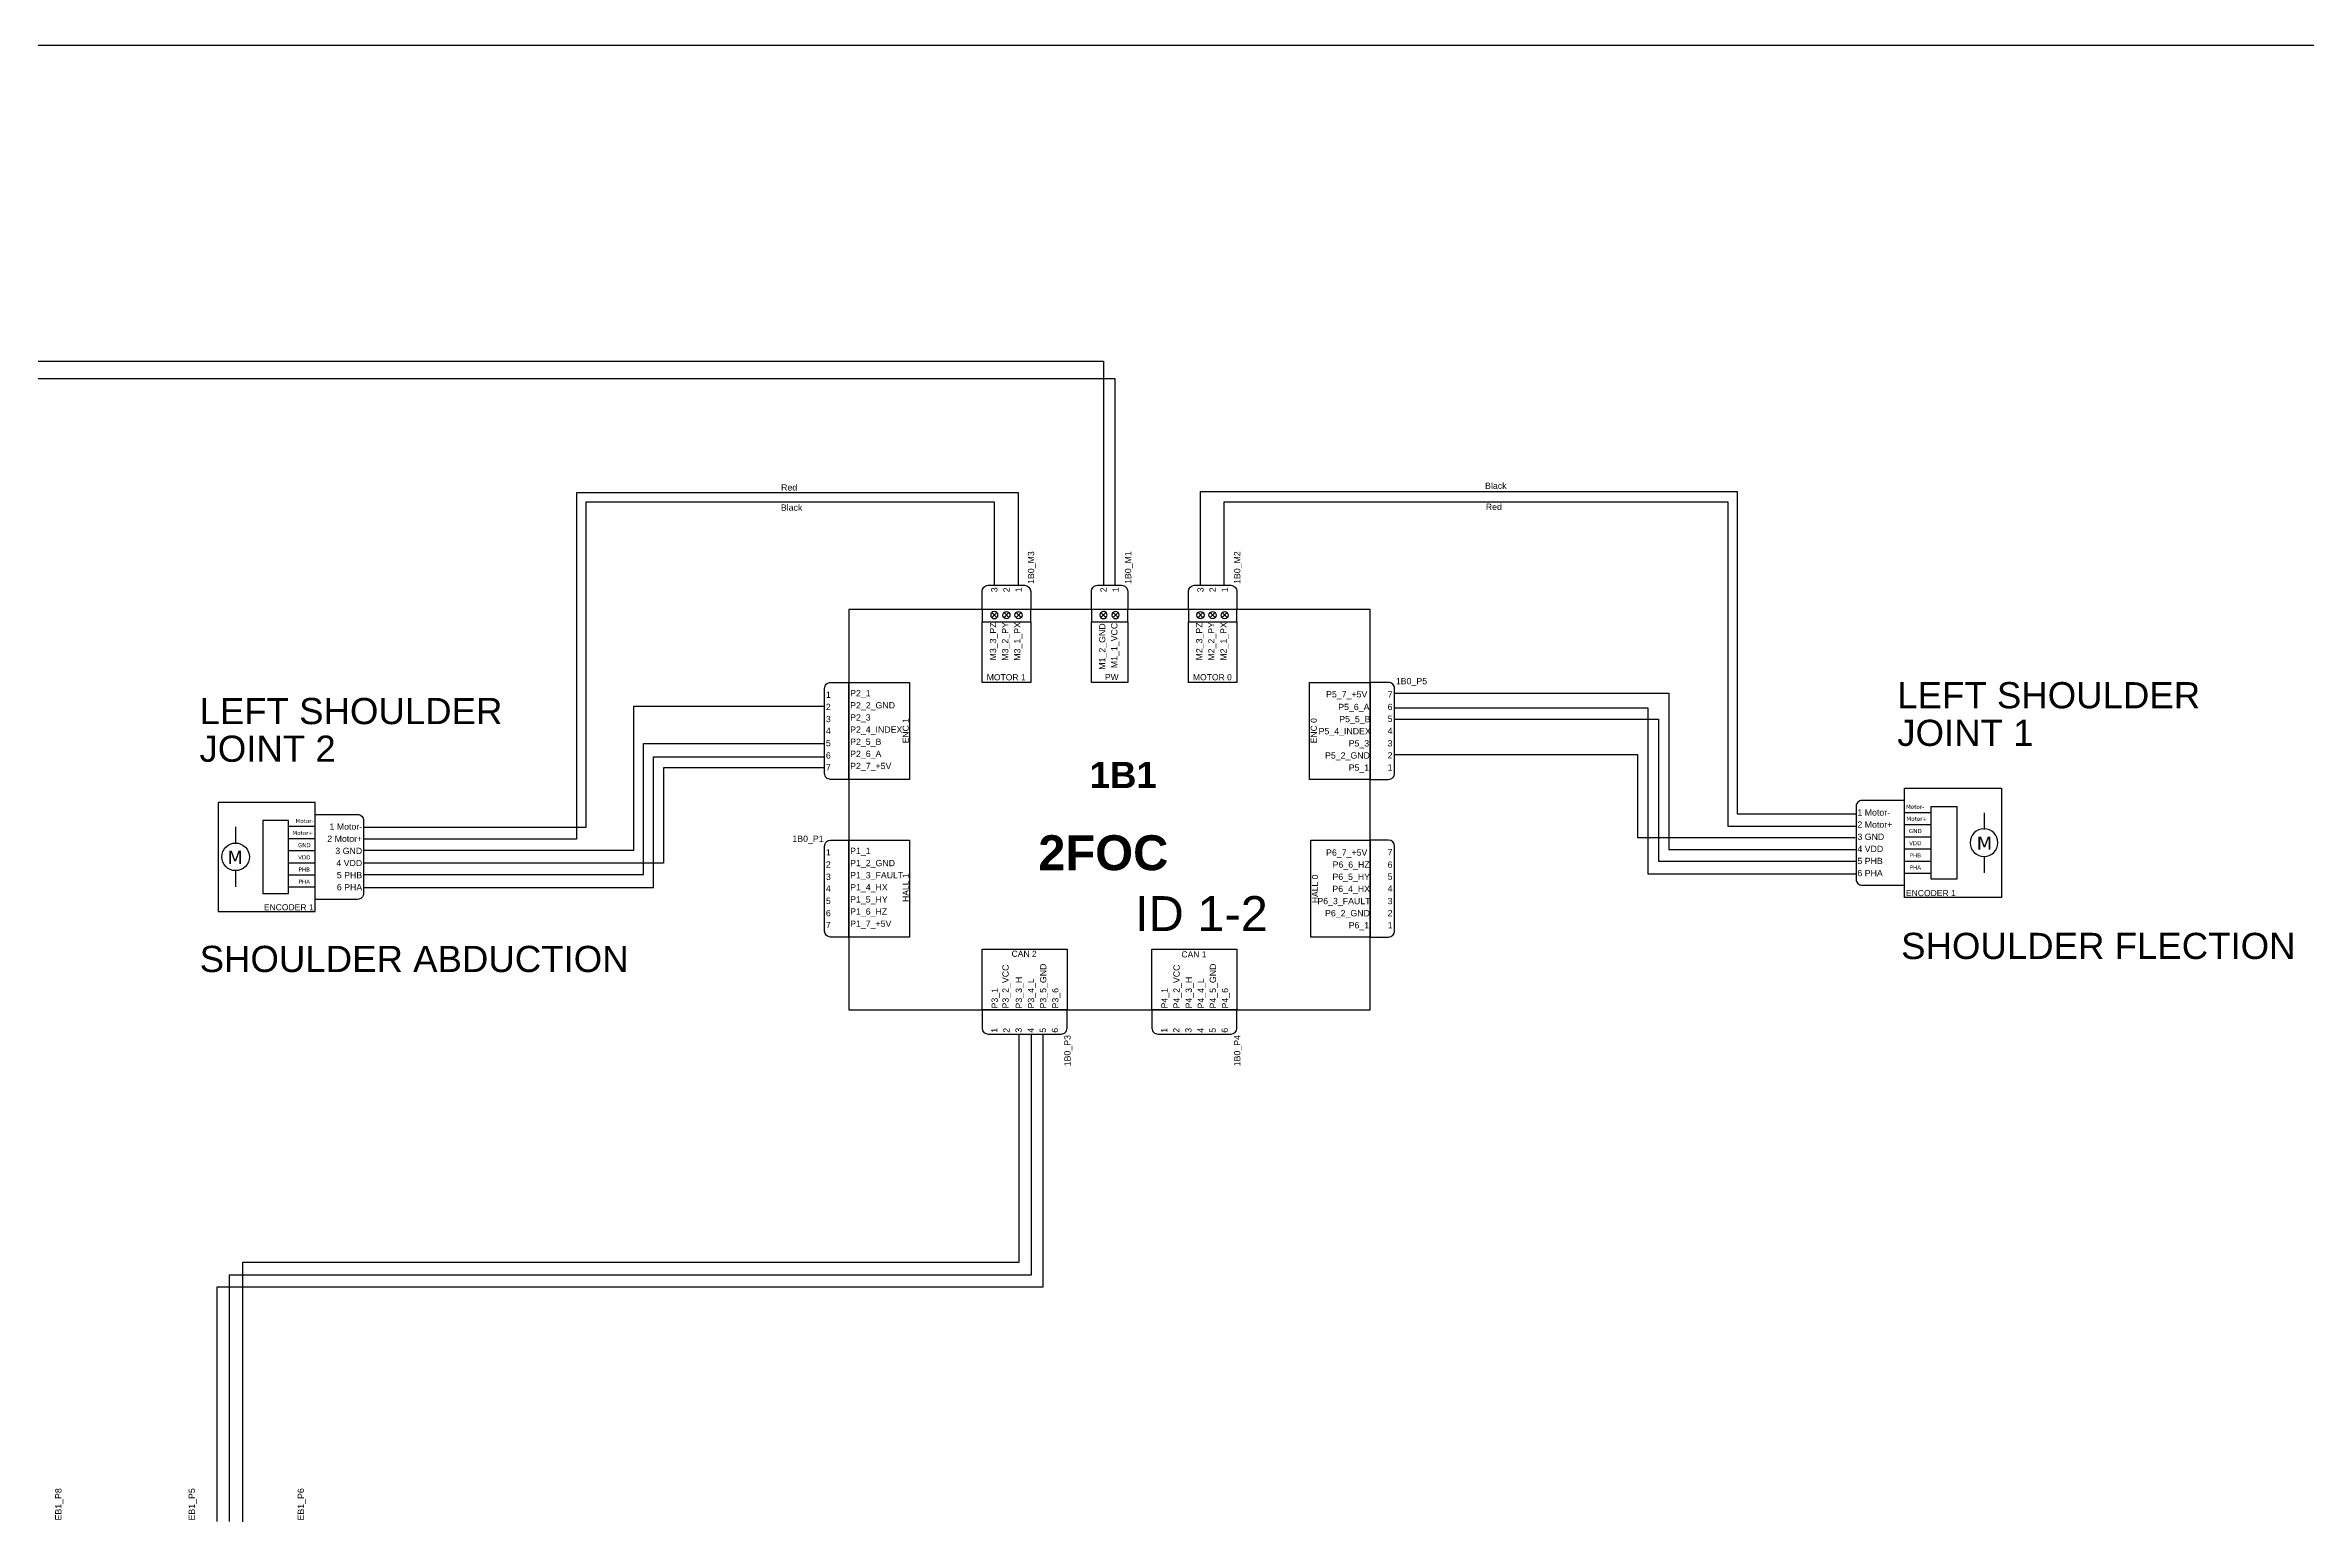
# Model space of a CAD drawing. Header units: millimetres. Extents: x -0.1 to 14.7, y 0.1 to 7.1.
# Drawn here: x 6.07 to 11.79, y 2.64 to 6.37 of the extents above; entities that cross this region are included whole.
import ezdxf

# ---------------------------------------------------------------- set-up
doc = ezdxf.new("R2010")
doc.units = ezdxf.units.MM
doc.layers.add('PDF2_Geometry', color=7, linetype='Continuous', true_color=0x999900)
for name, color, linetype in [('PDF2_Text', 7, 'Continuous'), ('PDF_Geometry', 7, 'Continuous'), ('PDF_Text', 7, 'Continuous'), ('WIRES', 7, 'Continuous')]:
    doc.layers.add(name, color=color, linetype=linetype)
doc.styles.add('PDF Helvetica Bold', font='arialbd.ttf')
doc.styles.add('PDF LucidaSans', font='arial.ttf')
doc.styles.add('PDF Verdana', font='verdana.ttf')

msp = doc.modelspace()

# ---------------------------------------------------------------- linework, layer by layer
at = {"layer": 'PDF2_Geometry', "color": 3, "lineweight": -3}
for points in [[(10.6617, 4.2504), (10.7691, 4.2504), (10.7691, 4.465), (10.6617, 4.465, 0.415922), (10.6465, 4.4497), (10.6465, 4.2657, 0.415918)], [(6.8568, 4.2147), (6.7494, 4.2147), (6.7494, 4.4293), (6.8568, 4.4293, -0.415922), (6.8721, 4.414), (6.8721, 4.2299, -0.415918)]]:
    msp.add_lwpolyline(points, format="xyb", close=True, dxfattribs=at)
at = {"layer": 'PDF2_Geometry', "color": 7, "lineweight": -3}
for points in [[(11.0145, 4.2197), (10.7691, 4.2197), (10.7691, 4.4957), (11.0145, 4.4957)], [(6.504, 4.184), (6.7494, 4.184), (6.7494, 4.4599), (6.504, 4.4599)], [(6.6175, 4.2299), (6.6819, 4.2299), (6.6819, 4.414), (6.6175, 4.414)], [(10.901, 4.2657), (10.8366, 4.2657), (10.8366, 4.4497), (10.901, 4.4497)]]:
    msp.add_lwpolyline(points, close=True, dxfattribs=at)
for points in [[(10.7691, 4.4343), (10.8366, 4.4343)], [(10.9701, 4.4336), (10.9701, 4.3914)], [(6.5484, 4.3979), (6.5484, 4.3556)], [(6.7494, 4.3986), (6.6819, 4.3986)], [(6.7494, 4.368), (6.6819, 4.368)], [(10.7691, 4.4038), (10.8366, 4.4038)], [(10.7691, 4.3731), (10.8366, 4.3731)], [(6.7494, 4.3373), (6.6819, 4.3373)], [(6.7494, 4.3066), (6.6819, 4.3066)], [(10.7691, 4.3424), (10.8366, 4.3424)], [(10.7691, 4.3117), (10.8366, 4.3117)], [(10.9701, 4.324), (10.9701, 4.2818)], [(6.5484, 4.2883), (6.5484, 4.2461)], [(6.7494, 4.2759), (6.6819, 4.2759)], [(6.7494, 4.2452), (6.6819, 4.2452)], [(10.7691, 4.281), (10.8366, 4.281)]]:
    msp.add_lwpolyline(points, dxfattribs=at)
for points in [[(6.5484, 4.2873, -0.414513), (6.5134, 4.3222, -0.413694), (6.5484, 4.3572, -0.41369), (6.5834, 4.3222, -0.414509)], [(10.9701, 4.3231, 0.414513), (11.0051, 4.3579, 0.413694), (10.9701, 4.3929, 0.41369), (10.9351, 4.3579, 0.414509)]]:
    msp.add_lwpolyline(points, format="xyb", close=True, dxfattribs=at)
at = {"layer": 'PDF_Geometry', "color": 8, "lineweight": -3, "true_color": 0x808080}
msp.add_lwpolyline([(0.158, 0.1238), (0.158, 6.3744), (14.6998, 6.3744), (14.6998, 0.1238)], close=True, dxfattribs=at)
at = {"layer": 'PDF_Geometry', "color": 110, "lineweight": -3, "true_color": 0x00ff64}
for points in [[(8.5592, 4.9935), (8.5592, 4.9474), (8.4365, 4.9474), (8.4365, 4.9935, -0.414014), (8.4519, 5.0088), (8.5438, 5.0088, -0.414012)], [(8.8045, 4.9935), (8.8045, 4.9474), (8.7126, 4.9474), (8.7126, 4.9935, -0.415902), (8.7279, 5.0088), (8.7892, 5.0088, -0.415905)], [(9.0806, 4.9935), (9.0806, 4.9474), (8.9579, 4.9474), (8.9579, 4.9935, -0.414011), (8.9733, 5.0088), (9.0652, 5.0088, -0.414016)], [(8.0531, 4.7633), (8.0991, 4.7633), (8.0991, 4.5181), (8.0531, 4.5181, -0.415902), (8.0379, 4.5333), (8.0379, 4.7481, -0.415912)], [(9.464, 4.7633), (9.418, 4.7633), (9.418, 4.5181), (9.464, 4.5181, 0.415897), (9.4793, 4.5333), (9.4793, 4.7481, 0.415908)], [(8.0531, 4.3647), (8.0991, 4.3647), (8.0991, 4.1193), (8.0531, 4.1193, -0.414017), (8.0379, 4.1347), (8.0379, 4.3493, -0.414021)], [(9.464, 4.3647), (9.418, 4.3647), (9.418, 4.1193), (9.464, 4.1193, 0.414012), (9.4793, 4.1347), (9.4793, 4.3493, 0.414016)], [(8.6512, 3.8893), (8.6512, 3.9353), (8.4365, 3.9353), (8.4365, 3.8893, 0.414024), (8.4519, 3.874), (8.6359, 3.874, 0.415913)], [(9.0806, 3.8893), (9.0806, 3.9353), (8.8659, 3.9353), (8.8659, 3.8893, 0.415913), (8.8812, 3.874), (9.0652, 3.874, 0.414027)]]:
    msp.add_lwpolyline(points, format="xyb", close=True, dxfattribs=at)
at = {"layer": 'PDF_Geometry', "lineweight": -3}
for points in [[(9.418, 4.9474), (8.0991, 4.9474), (8.0991, 3.9353), (9.418, 3.9353)], [(8.5592, 4.9474), (8.4365, 4.9474), (8.4365, 4.9167), (8.5592, 4.9167)], [(8.8047, 4.9474), (8.7126, 4.9474), (8.7126, 4.9167), (8.8047, 4.9167)], [(9.0806, 4.9474), (8.9579, 4.9474), (8.9579, 4.9167), (9.0806, 4.9167)], [(8.4365, 4.7633), (8.4365, 4.9167), (8.5592, 4.9167), (8.5592, 4.7633)], [(8.7126, 4.7633), (8.7126, 4.9167), (8.8045, 4.9167), (8.8045, 4.7633)], [(8.9579, 4.7633), (8.9579, 4.9167), (9.0806, 4.9167), (9.0806, 4.7633)], [(8.2526, 4.5181), (8.0991, 4.5181), (8.0991, 4.7633), (8.2526, 4.7633)], [(9.2647, 4.7633), (9.418, 4.7633), (9.418, 4.5181), (9.2647, 4.5181)], [(8.2526, 4.1193), (8.0991, 4.1193), (8.0991, 4.3647), (8.2526, 4.3647)], [(9.2677, 4.3647), (9.418, 4.3647), (9.418, 4.1193), (9.2677, 4.1193)], [(8.6512, 4.0886), (8.6512, 3.9353), (8.4365, 3.9353), (8.4365, 4.0886)], [(9.0806, 4.0886), (9.0806, 3.9353), (8.8659, 3.9353), (8.8659, 4.0886)]]:
    msp.add_lwpolyline(points, close=True, dxfattribs=at)
for points in [[(8.4672, 4.9428, 0.414779), (8.458, 4.9336, 0.414779), (8.4672, 4.9245)], [(8.7738, 4.9428, 0.414779), (8.7647, 4.9336, 0.414779), (8.7738, 4.9245)]]:
    msp.add_lwpolyline(points, format="xyb", dxfattribs=at)
for points in [[(8.4733, 4.9275), (8.4611, 4.9397)], [(8.4733, 4.9397), (8.4611, 4.9275)], [(8.504, 4.9275), (8.4918, 4.9397)], [(8.504, 4.9397), (8.4918, 4.9275)], [(8.5347, 4.9275), (8.5224, 4.9397)], [(8.5347, 4.9397), (8.5224, 4.9275)], [(8.7494, 4.9275), (8.737, 4.9397)], [(8.7494, 4.9397), (8.737, 4.9275)], [(8.7801, 4.9275), (8.7677, 4.9397)], [(8.7801, 4.9397), (8.7677, 4.9275)], [(8.9947, 4.9275), (8.9824, 4.9397)], [(8.9947, 4.9397), (8.9824, 4.9275)], [(9.0254, 4.9275), (9.0131, 4.9397)], [(9.0254, 4.9397), (9.0131, 4.9275)], [(9.0561, 4.9275), (9.0438, 4.9397)], [(9.0561, 4.9397), (9.0438, 4.9275)]]:
    msp.add_lwpolyline(points, dxfattribs=at)
at = {"layer": 'PDF_Geometry', "color": 110, "lineweight": -3, "true_color": 0x00ff64}
msp.add_lwpolyline([(8.0379, 4.2726), (8.0379, 4.2726)], dxfattribs=at)
at = {"layer": 'PDF_Geometry', "lineweight": -3}
for centre, radius in [((8.4978, 4.9335), 0.00907), ((8.5285, 4.9335), 0.00907), ((8.9885, 4.9336), 0.00916), ((9.0192, 4.9335), 0.00907), ((9.0498, 4.9335), 0.00907)]:
    msp.add_circle(centre, radius, dxfattribs=at)
msp.add_arc((8.7433, 4.9336), 0.00916, 269.9447, 90.0553, dxfattribs=at)
for points in [[(8.4765, 4.9336), (8.4765, 4.9388), (8.4723, 4.9428), (8.4672, 4.9428)], [(8.4672, 4.9245), (8.4723, 4.9245), (8.4765, 4.9285), (8.4765, 4.9336)], [(8.7433, 4.9428), (8.7381, 4.9428), (8.734, 4.9388), (8.734, 4.9336)], [(8.734, 4.9336), (8.734, 4.9285), (8.7381, 4.9245), (8.7433, 4.9245)], [(8.7831, 4.9336), (8.7831, 4.9388), (8.779, 4.9428), (8.7738, 4.9428)], [(8.7738, 4.9245), (8.779, 4.9245), (8.7831, 4.9285), (8.7831, 4.9336)]]:
    msp.add_open_spline(points, degree=3, dxfattribs=at)
at = {"layer": 'WIRES', "color": 3}
for points in [[(5.6744, 2.059), (0.7084, 2.0835), (0.7084, 5.5757), (3.3048, 5.5757), (3.3048, 5.5757), (3.3048, 5.5757), (3.3048, 5.5757), (8.7437, 5.5757), (8.7437, 5.0104)], [(5.6741, 2.117), (0.6632, 2.1479), (0.6632, 5.5321), (3.2615, 5.5321), (3.2615, 5.5321), (3.2615, 5.5321), (3.2615, 5.5321), (8.7718, 5.5321), (8.7718, 5.0089)], [(8.4675, 5.0083), (8.4675, 5.2187), (7.4344, 5.2187), (7.4344, 4.3966), (6.873, 4.3966)], [(8.528, 5.0083), (8.528, 5.2427), (7.4108, 5.2427), (7.4108, 4.3669), (6.8744, 4.3669)], [(8.9884, 5.0087), (8.9884, 5.2464), (10.3456, 5.2464), (10.3456, 4.4308), (10.6473, 4.4308)], [(9.0485, 5.0087), (9.0485, 5.2199), (10.3221, 5.2199), (10.3221, 4.4), (10.6455, 4.4)], [(8.0385, 4.702), (7.5547, 4.702), (7.5547, 4.3385), (6.8741, 4.3385)], [(9.4793, 4.6992), (10.1203, 4.6992), (10.1203, 4.2792), (10.6449, 4.2792)], [(9.4804, 4.736), (10.1727, 4.736), (10.1727, 4.3409), (10.6453, 4.3409)], [(9.4793, 4.6707), (10.1471, 4.6707), (10.1471, 4.311), (10.6466, 4.311)], [(6.8721, 4.2772), (7.5802, 4.2772), (7.5802, 4.6085), (8.0362, 4.6085)], [(9.4804, 4.5808), (10.0939, 4.5808), (10.0939, 4.3712), (10.644, 4.3712)], [(6.8721, 4.2445), (7.6053, 4.2445), (7.6053, 4.5752), (8.0384, 4.5752)], [(8.0385, 4.5476), (7.6308, 4.5476), (7.6308, 4.3061), (6.8724, 4.3061)], [(8.5896, 3.874), (8.5896, 3.2344), (6.5013, 3.2344), (6.5013, 2.6413)], [(8.5606, 3.874), (8.5606, 3.2645), (6.5323, 3.2645), (6.5323, 2.6415)], [(8.5291, 3.874), (8.5291, 3.2962), (6.5656, 3.2962), (6.5656, 2.6411)]]:
    msp.add_lwpolyline(points, dxfattribs=at)

# ---------------------------------------------------------------- texts
at = {"layer": 'PDF2_Text'}
for s, insert, char_height, attachment_point, style in [('Motor-', (6.7457, 4.4129), 0.01029, 6, 'PDF Verdana'), ('Motor-', (10.7728, 4.4486), 0.01029, 4, 'PDF Verdana'), ('Motor+', (10.7738, 4.4183), 0.01029, 4, 'PDF Verdana'), ('Motor+', (6.7447, 4.3826), 0.01029, 6, 'PDF Verdana'), ('GND', (6.7383, 4.3516), 0.01029, 6, 'PDF Verdana'), ('VDD', (10.7806, 4.3567), 0.01029, 4, 'PDF Verdana'), ('GND', (10.7802, 4.3874), 0.01029, 4, 'PDF Verdana'), ('M', (10.9517, 4.3568), 0.0329, 4, 'PDF Verdana'), ('M', (6.5668, 4.321), 0.0329, 6, 'PDF Verdana'), ('VDD', (6.7379, 4.3209), 0.01029, 6, 'PDF Verdana'), ('PHB', (6.7365, 4.2902), 0.01029, 6, 'PDF Verdana'), ('PHB', (10.782, 4.326), 0.01029, 4, 'PDF Verdana'), ('PHA', (10.782, 4.2953), 0.01029, 4, 'PDF Verdana'), ('PHA', (6.7365, 4.2595), 0.01029, 6, 'PDF Verdana'), ('ENCODER 1', (10.7727, 4.2305), 0.01546, 4, 'PDF LucidaSans'), ('ENCODER 1', (6.7458, 4.1947), 0.01546, 6, 'PDF LucidaSans')]:
    msp.add_mtext(s, dxfattribs=dict(at, insert=insert, char_height=char_height, attachment_point=attachment_point, style=style))
at = {"layer": 'PDF2_Text', "color": 3, "char_height": 0.01589, "style": 'PDF LucidaSans'}
for s, insert, attachment_point in [('1 Motor-', (6.8686, 4.3986), 6), ('2 Motor+', (10.6499, 4.4036), 4), ('1 Motor-', (10.6499, 4.4343), 4), ('2 Motor+', (6.8686, 4.3679), 6), ('4 VDD', (10.6499, 4.3424), 4), ('3 GND', (10.6499, 4.3729), 4), ('3 GND', (6.8686, 4.3372), 6), ('4 VDD', (6.8686, 4.3066), 6), ('5 PHB', (10.6499, 4.3117), 4), ('5 PHB', (6.8686, 4.2759), 6), ('6 PHA', (6.8686, 4.2452), 6), ('6 PHA', (10.6499, 4.281), 4)]:
    msp.add_mtext(s, dxfattribs=dict(at, insert=insert, attachment_point=attachment_point))
at = {"layer": 'PDF_Text', "color": 3, "char_height": 0.01589, "attachment_point": 4, "style": 'PDF LucidaSans'}
for s, insert in [('Red', (7.928, 5.2562)), ('Black', (9.7084, 5.2605)), ('Black', (7.9274, 5.2053)), ('Red', (9.7101, 5.2071))]:
    msp.add_mtext(s, dxfattribs=dict(at, insert=insert))
at = {"layer": 'PDF_Text', "color": 110, "true_color": 0x00ff64, "attachment_point": 4, "rotation": 90, "style": 'PDF LucidaSans'}
for s, insert, char_height in [('1B0_M3', (8.5623, 5.0122), 0.01589), ('1B0_M1', (8.8077, 5.0122), 0.01589), ('1B0_M2', (9.0837, 5.0122), 0.01589), ('3', (8.4673, 4.9913), 0.0159), ('2', (8.4979, 4.9913), 0.0159), ('1', (8.5286, 4.9913), 0.0159), ('2', (8.7433, 4.9913), 0.0159), ('1', (8.774, 4.9913), 0.0159), ('3', (8.9887, 4.9913), 0.0159), ('2', (9.0193, 4.9913), 0.0159), ('1', (9.0499, 4.9913), 0.0159), ('4', (8.5593, 3.8775), 0.0159), ('4', (8.9887, 3.8775), 0.0159), ('1', (8.4673, 3.8775), 0.0159), ('2', (8.4979, 3.8775), 0.0159), ('3', (8.5286, 3.8775), 0.0159), ('5', (8.5899, 3.8775), 0.0159), ('6', (8.6206, 3.8775), 0.0159), ('1B0_P3', (8.6544, 3.7926), 0.01589), ('1', (8.8966, 3.8775), 0.0159), ('2', (8.9273, 3.8775), 0.0159), ('3', (8.958, 3.8775), 0.0159), ('5', (9.0193, 3.8775), 0.0159), ('6', (9.0499, 3.8775), 0.0159), ('1B0_P4', (9.0837, 3.7926), 0.01589), ('EB1_P8', (6.1024, 2.6443), 0.01589), ('EB1_P6', (6.7159, 2.6443), 0.01589)]:
    msp.add_mtext(s, dxfattribs=dict(at, insert=insert, char_height=char_height))
at = {"layer": 'PDF_Text', "attachment_point": 4, "rotation": 90, "style": 'PDF LucidaSans'}
for s, insert, char_height in [('M3_3_PZ', (8.4662, 4.8188), 0.01589), ('M3_2_PY', (8.4969, 4.8183), 0.01589), ('M3_1_PX', (8.5276, 4.8182), 0.01589), ('M1_2_GND', (8.7423, 4.7954), 0.01589), ('M1_1_VCC', (8.7729, 4.7993), 0.01589), ('M2_3_PZ', (8.9876, 4.8188), 0.01589), ('M2_2_PY', (9.0183, 4.8183), 0.01589), ('M2_1_PX', (9.049, 4.8182), 0.01589), ('ENC 1', (8.2432, 4.6093), 0.01546), ('ENC 0', (9.2753, 4.6093), 0.01546), ('HALL 1', (8.2432, 4.2082), 0.01546), ('HALL 0', (9.2784, 4.2051), 0.01546), ('P3_2_VCC', (8.4979, 3.9388), 0.01589), ('P3_3_H', (8.5316, 3.9388), 0.01589), ('P3_4_L', (8.5623, 3.9388), 0.01589), ('P3_5_GND', (8.593, 3.9388), 0.01589), ('P4_2_VCC', (8.9304, 3.9388), 0.01589), ('P4_3_H', (8.9611, 3.9388), 0.01589), ('P4_4_L', (8.9918, 3.9388), 0.01589), ('P4_5_GND', (9.0223, 3.9388), 0.01589), ('P3_1', (8.4704, 3.9388), 0.01589), ('P3_6', (8.6237, 3.9388), 0.01589), ('P4_1', (8.8997, 3.9388), 0.01589), ('P4_6', (9.053, 3.9388), 0.01589)]:
    msp.add_mtext(s, dxfattribs=dict(at, insert=insert, char_height=char_height))
at = {"layer": 'PDF_Text', "attachment_point": 4}
for s, insert, char_height, style in [('MOTOR 1', (8.4481, 4.7763), 0.01546, 'PDF LucidaSans'), ('PW', (8.7469, 4.777), 0.01546, 'PDF LucidaSans'), ('MOTOR 0', (8.9695, 4.7763), 0.01546, 'PDF LucidaSans'), ('P2_1', (8.1026, 4.7338), 0.01589, 'PDF LucidaSans'), ('P2_2_GND', (8.1026, 4.7031), 0.01589, 'PDF LucidaSans'), ('P5_7_+5V', (9.3063, 4.731), 0.01589, 'PDF LucidaSans'), ('P5_6_A', (9.337, 4.6989), 0.01589, 'PDF LucidaSans'), ('P2_3', (8.1026, 4.6724), 0.01589, 'PDF LucidaSans'), ('P2_4_INDEX', (8.1026, 4.6417), 0.01589, 'PDF LucidaSans'), ('P5_4_INDEX', (9.2873, 4.6376), 0.01589, 'PDF LucidaSans'), ('P5_5_B', (9.3395, 4.6682), 0.01589, 'PDF LucidaSans'), ('P2_5_B', (8.1026, 4.611), 0.01589, 'PDF LucidaSans'), ('P2_6_A', (8.1026, 4.5804), 0.01589, 'PDF LucidaSans'), ('P5_2_GND', (9.3036, 4.5763), 0.01589, 'PDF LucidaSans'), ('P5_3', (9.3633, 4.6069), 0.01589, 'PDF LucidaSans'), ('P2_7_+5V', (8.1026, 4.5497), 0.01589, 'PDF LucidaSans'), ('1B1', (8.7083, 4.5293), 0.06625, 'PDF Helvetica Bold'), ('P5_1', (9.3633, 4.5456), 0.01589, 'PDF LucidaSans'), ('2FOC', (8.5783, 4.332), 0.08833, 'PDF Helvetica Bold'), ('P1_1', (8.1026, 4.335), 0.01589, 'PDF LucidaSans'), ('P1_2_GND', (8.1026, 4.3043), 0.01589, 'PDF LucidaSans'), ('P6_7_+5V', (9.3063, 4.3308), 0.01589, 'PDF LucidaSans'), ('P6_6_HZ', (9.3227, 4.3003), 0.01589, 'PDF LucidaSans'), ('P1_3_FAULT', (8.1026, 4.2736), 0.01589, 'PDF LucidaSans'), ('P1_4_HX', (8.1026, 4.2431), 0.01589, 'PDF LucidaSans'), ('P6_5_HY', (9.3223, 4.2696), 0.01589, 'PDF LucidaSans'), ('P6_4_HX', (9.3223, 4.2389), 0.01589, 'PDF LucidaSans'), ('P1_5_HY', (8.1026, 4.2124), 0.01589, 'PDF LucidaSans'), ('P1_6_HZ', (8.1026, 4.1817), 0.01589, 'PDF LucidaSans'), ('ID 1-2', (8.823, 4.1787), 0.08833, 'PDF LucidaSans'), ('P6_3_FAULT', (9.2842, 4.2082), 0.01589, 'PDF LucidaSans'), ('P6_2_GND', (9.3036, 4.1775), 0.01589, 'PDF LucidaSans'), ('P1_7_+5V', (8.1026, 4.151), 0.01589, 'PDF LucidaSans'), ('P6_1', (9.3633, 4.1469), 0.01589, 'PDF LucidaSans'), ('CAN 2', (8.5109, 4.077), 0.01546, 'PDF LucidaSans'), ('CAN 1', (8.9404, 4.0755), 0.01546, 'PDF LucidaSans')]:
    msp.add_mtext(s, dxfattribs=dict(at, insert=insert, char_height=char_height, style=style))
at = {"layer": 'PDF_Text', "color": 110, "true_color": 0x00ff64, "attachment_point": 4, "style": 'PDF LucidaSans'}
for s, insert, char_height in [('1B0_P5', (9.4827, 4.7643), 0.01589), ('2', (8.0413, 4.7015), 0.0159), ('1', (8.0413, 4.7322), 0.0159), ('7', (9.4619, 4.7326), 0.0159), ('6', (9.4619, 4.7011), 0.0159), ('4', (8.0413, 4.6407), 0.0159), ('3', (8.0413, 4.6706), 0.0159), ('4', (9.4619, 4.6407), 0.0159), ('5', (9.4619, 4.671), 0.0159), ('5', (8.0413, 4.6096), 0.0159), ('6', (8.0413, 4.5785), 0.0159), ('3', (9.4619, 4.6092), 0.0159), ('2', (9.4619, 4.5789), 0.0159), ('7', (8.0413, 4.5486), 0.0159), ('1', (9.4619, 4.5482), 0.0159), ('1B0_P1', (7.9565, 4.3657), 0.01589), ('2', (8.0413, 4.3029), 0.0159), ('1', (8.0413, 4.3336), 0.0159), ('7', (9.4619, 4.3339), 0.0159), ('6', (9.4619, 4.3025), 0.0159), ('4', (8.0413, 4.2419), 0.0159), ('3', (8.0413, 4.2718), 0.0159), ('4', (9.4619, 4.2419), 0.0159), ('5', (9.4619, 4.2722), 0.0159), ('5', (8.0413, 4.2108), 0.0159), ('6', (8.0413, 4.1797), 0.0159), ('3', (9.4619, 4.2104), 0.0159), ('2', (9.4619, 4.1801), 0.0159), ('7', (8.0413, 4.1499), 0.0159), ('1', (9.4619, 4.1496), 0.0159)]:
    msp.add_mtext(s, dxfattribs=dict(at, insert=insert, char_height=char_height))
at = {"layer": 'PDF_Text', "color": 54, "true_color": 0x999900, "attachment_point": 4, "style": 'PDF LucidaSans'}
for s, insert, char_height in [('LEFT SHOULDER', (10.7507, 4.7304), 0.066246), ('LEFT SHOULDER', (6.4572, 4.6904), 0.066246), ('JOINT 1', (10.7507, 4.6353), 0.06625), ('JOINT 2', (6.4572, 4.5952), 0.06625), ('SHOULDER FLECTION', (10.7605, 4.0965), 0.066246), ('SHOULDER ABDUCTION', (6.4575, 4.0636), 0.066246)]:
    msp.add_mtext(s, dxfattribs=dict(at, insert=insert, char_height=char_height))
at = {"layer": 'PDF_Text', "color": 3, "insert": (6.4398, 2.6443), "char_height": 0.01589, "attachment_point": 4, "rotation": 90, "style": 'PDF LucidaSans'}
msp.add_mtext('EB1_P5', dxfattribs=at)

doc.saveas('drawing.dxf')
